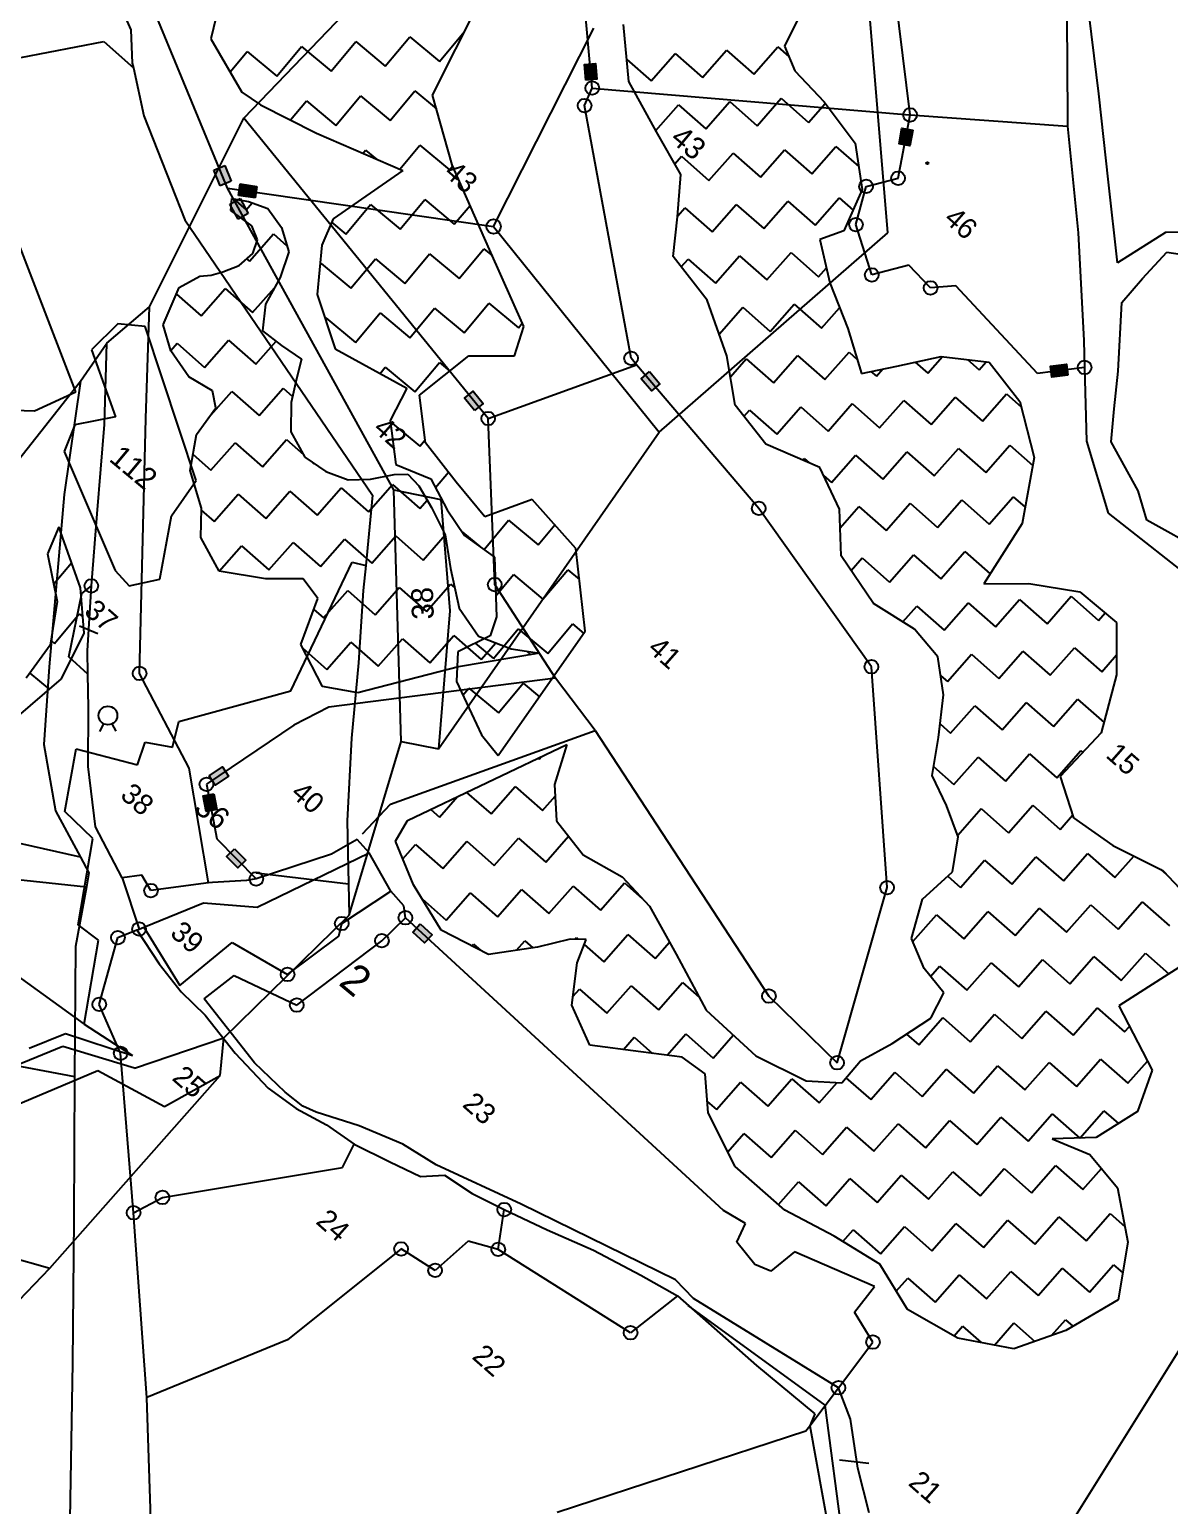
# Model space of a CAD drawing. Header units: metres. Extents: x 316400 to 324250, y 1868140 to 1873603.
# Drawn here: x 319551 to 320084, y 1868737 to 1869426 of the extents above; entities that cross this region are included whole.
import ezdxf

# ---------------------------------------------------------------- set-up
doc = ezdxf.new("R2010")
doc.units = ezdxf.units.M
for name, color, linetype in [('LINE_WATER', 4, 'Continuous'), ('OFF', 1, 'Continuous'), ('POLY_HATCH', 12, 'Continuous'), ('POLY_PARCEL', 6, 'Continuous'), ('POLY_ROAD', 30, 'Continuous'), ('POLY_WATER', 4, 'Continuous'), ('TEXT_MAPOUT', 7, 'Continuous'), ('TEXT_PARCEL', 7, 'Continuous')]:
    doc.layers.add(name, color=color, linetype=linetype)
doc.styles.add('TEXT_MAP', font='')
doc.styles.get('TEXT_MAP').set_extended_font_data('Kruti Dev 050')
doc.dimstyles.get("Standard").update_dxf_attribs({"dimtxt": 0.18, "dimasz": 0.18, "dimexe": 0.18, "dimexo": 0.0625, "dimgap": 0.09, "dimtad": 0, "dimtih": 1, "dimtoh": 1, "dimdec": 4, "dimzin": 0, "dimdsep": 46, "dimtxsty": 'Standard', "dimcen": 0.09, "dimadec": 0, "dimazin": 0, "dimtfac": 1, "dimtdec": 4, "dimtofl": 0, "dimtmove": 0, "dimatfit": 3, "dimfxl": 1, "dimtolj": 1, "dimtzin": 0, "dimarcsym": 0})

msp = doc.modelspace()

# ---------------------------------------------------------------- hatches: boundary and pattern name
for points in [[(319815.5, 1869410.43), (319810.36, 1869409.96), (319811.04, 1869402.53), (319816.18, 1869403)], [(319957.3, 1869372.86), (319962.37, 1869371.89), (319963.77, 1869379.22), (319958.69, 1869380.19)], [(319642.28, 1869362.64), (319637.23, 1869360.56), (319640.25, 1869353.26), (319645.29, 1869355.35)], [(319656.52, 1869347.56), (319657.3, 1869352.97), (319649.49, 1869354.1), (319648.71, 1869348.69)], [(319648.52, 1869337.69), (319653.3, 1869340.32), (319649.49, 1869347.23), (319644.71, 1869344.6)], [(320028.08, 1869268.91), (320028.75, 1869263.79), (320036.15, 1869264.76), (320035.48, 1869269.88)], [(319841.7, 1869257.4), (319845.63, 1869260.74), (319840.79, 1869266.43), (319836.86, 1869263.08)], [(319758.34, 1869257.24), (319754.34, 1869253.98), (319759.04, 1869248.19), (319763.05, 1869251.45)], [(319644.1, 1869077.46), (319641.2, 1869081.74), (319635.02, 1869077.56), (319637.91, 1869073.28)], [(319633.6, 1869060.88), (319638.67, 1869061.86), (319637.26, 1869069.19), (319632.19, 1869068.21)], [(319648.42, 1869034.54), (319652.1, 1869038.16), (319646.86, 1869043.48), (319643.18, 1869039.86)], [(319735.68, 1868999.54), (319739.17, 1869003.34), (319733.68, 1869008.39), (319730.19, 1869004.59)]]:
    msp.add_hatch(color=256).paths.add_polyline_path(points)

# ---------------------------------------------------------------- linework, layer by layer
for p, q in [((319637.23, 1869360.56), (319642.28, 1869362.64)), ((319640.25, 1869353.26), (319637.23, 1869360.56)), ((319642.28, 1869362.64), (319645.29, 1869355.35)), ((319645.29, 1869355.35), (319640.25, 1869353.26)), ((319648.71, 1869348.69), (319649.49, 1869354.1)), ((319649.49, 1869354.1), (319657.3, 1869352.97)), ((319657.3, 1869352.97), (319656.52, 1869347.56)), ((319644.71, 1869344.6), (319649.49, 1869347.23)), ((319656.52, 1869347.56), (319648.71, 1869348.69)), ((319649.49, 1869347.23), (319653.3, 1869340.32)), ((319648.52, 1869337.69), (319644.71, 1869344.6)), ((319653.3, 1869340.32), (319648.52, 1869337.69))]:
    msp.add_line(p, q)
for points in [[(319811.04, 1869402.53), (319810.36, 1869409.96), (319815.5, 1869410.43), (319816.18, 1869403)], [(319963.77, 1869379.22), (319962.37, 1869371.89), (319957.3, 1869372.86), (319958.69, 1869380.19)], [(320036.15, 1869264.76), (320028.75, 1869263.79), (320028.08, 1869268.91), (320035.48, 1869269.88)], [(319840.79, 1869266.43), (319845.63, 1869260.74), (319841.7, 1869257.4), (319836.86, 1869263.08)], [(319759.04, 1869248.19), (319754.34, 1869253.98), (319758.34, 1869257.24), (319763.05, 1869251.45)], [(319635.02, 1869077.56), (319641.2, 1869081.74), (319644.1, 1869077.46), (319637.91, 1869073.28)], [(319637.26, 1869069.19), (319638.67, 1869061.86), (319633.6, 1869060.88), (319632.19, 1869068.21)], [(319646.86, 1869043.48), (319652.1, 1869038.16), (319648.42, 1869034.54), (319643.18, 1869039.86)], [(319733.68, 1869008.39), (319739.17, 1869003.34), (319735.68, 1868999.54), (319730.19, 1869004.59)]]:
    msp.add_lwpolyline(points, close=True)
for points in [[(319583.98, 1869098.32), (319585.78, 1869101.87)], [(319591.65, 1869098.39), (319589.79, 1869101.91)]]:
    msp.add_lwpolyline(points)
for centre, radius in [((319813.96, 1869398.9), 3.19), ((319810.42, 1869390.7), 3.19), ((319962.49, 1869386.32), 3.19), ((319956.86, 1869356.77), 3.19), ((319970.55, 1869363.8), 0.486), ((319941.91, 1869352.97), 3.19), ((319767.94, 1869334.2), 3.38), ((319937.19, 1869335.07), 3.19), ((319944.56, 1869311.62), 3.19), ((319972.03, 1869305.53), 3.19), ((319832.12, 1869272.63), 3.19), ((320043.96, 1869268.39), 3.19), ((319765.37, 1869244.51), 3.19), ((319891.81, 1869202.54), 3.19), ((319579.99, 1869166.32), 3.19), ((319768.43, 1869166.95), 3.19), ((319602.53, 1869125.42), 3.19), ((319944.39, 1869128.53), 3.19), ((319587.75, 1869105.76), 4.35), ((319633.78, 1869073.61), 3.19), ((319657.06, 1869029.45), 3.19), ((319951.74, 1869025.35), 3.19), ((319607.85, 1869023.98), 3.19), ((319602.31, 1869006.01), 3.19), ((319697, 1869008.59), 3.19), ((319726.72, 1869011.29), 3.19), ((319592.4, 1869001.99), 3.19), ((319715.74, 1869000.57), 3.19), ((319671.64, 1868984.8), 3.19), ((319583.7, 1868970.81), 3.19), ((319675.98, 1868970.45), 3.19), ((319896.51, 1868974.67), 3.19), ((319593.69, 1868947.94), 3.19), ((319928.39, 1868943.55), 3.19), ((319613.18, 1868880.61), 3.19), ((319772.87, 1868874.97), 3.19), ((319599.72, 1868873.43), 3.19), ((319724.7, 1868856.55), 3.19), ((319770.1, 1868856.37), 3.19), ((319740.56, 1868846.56), 3.19), ((319831.89, 1868817.39), 3.19), ((319945.14, 1868813.05), 3.19), ((319929, 1868791.7), 3.19)]:
    msp.add_circle(centre, radius)
at = {"layer": 'LINE_WATER'}
for p, q in [((319922.85, 1868783.56), (319858.79, 1868830.18)), ((319933.42, 1868702.47), (319922.85, 1868783.56))]:
    msp.add_line(p, q, dxfattribs=at)
at = {"layer": 'OFF'}
for p, q in [((319651.3, 1869384.76), (319800.96, 1869540.99)), ((319607.09, 1869296.61), (319651.3, 1869384.76)), ((319845.22, 1869238.16), (319952.02, 1869331.23)), ((319587.3, 1869279.67), (319607.09, 1869296.61)), ((319574.92, 1869261.98), (319587.3, 1869279.67)), ((319418.82, 1869064.24), (319574.92, 1869261.98)), ((319742.21, 1869090.13), (319845.22, 1869238.16)), ((319700.42, 1869012.52), (319724.71, 1869093.66)), ((319724.71, 1869093.66), (319742.21, 1869090.13)), ((319641.81, 1868955.16), (319700.42, 1869012.52)), ((319640.21, 1868937.6), (319641.81, 1868955.16)), ((319560.61, 1868847.58), (319640.21, 1868937.6)), ((319490.75, 1868775.08), (319560.61, 1868847.58))]:
    msp.add_line(p, q, dxfattribs=at)
at = {"layer": 'POLY_HATCH'}
for p, q in [((319739.44, 1869395.51), (319761.08, 1869438.55)), ((319912.79, 1869436.62), (319903.78, 1869418.52)), ((319638.38, 1869432.12), (319635.88, 1869421.88)), ((319831.01, 1869402.02), (319828.66, 1869428.5)), ((319635.88, 1869421.88), (319650.24, 1869397.03)), ((319903.78, 1869418.52), (319908.63, 1869406.92)), ((319843.99, 1869378.38), (319831.01, 1869402.02)), ((319908.63, 1869406.92), (319922.33, 1869392.41)), ((319650.24, 1869397.03), (319659, 1869391.09)), ((319748.52, 1869363), (319739.44, 1869395.51)), ((319659, 1869391.09), (319685.16, 1869377.76)), ((319922.33, 1869392.41), (319936.77, 1869373.19)), ((319685.16, 1869377.76), (319725.45, 1869360.33)), ((319855.44, 1869358.54), (319843.99, 1869378.38)), ((319936.77, 1869373.19), (319940.1, 1869351.54)), ((319725.45, 1869360.33), (319692.98, 1869337.83)), ((319766, 1869323.49), (319748.52, 1869363)), ((319853.89, 1869338.74), (319855.44, 1869358.54)), ((319645.12, 1869341.68), (319645.64, 1869347.35)), ((319645.64, 1869347.35), (319653.41, 1869345.87)), ((319653.41, 1869345.87), (319662.37, 1869342.57)), ((319940.1, 1869351.54), (319931.6, 1869332.17)), ((319655.01, 1869334.5), (319645.12, 1869341.68)), ((319662.37, 1869342.57), (319668.84, 1869333.81)), ((319851.83, 1869320.21), (319853.89, 1869338.74)), ((319657.54, 1869327.94), (319655.01, 1869334.5)), ((319668.84, 1869333.81), (319672.21, 1869322.42)), ((319692.98, 1869337.83), (319687.67, 1869325.55)), ((319931.6, 1869332.17), (319920.38, 1869328.21)), ((319655.43, 1869321.63), (319657.54, 1869327.94)), ((319687.67, 1869325.55), (319685.43, 1869302.48)), ((319920.38, 1869328.21), (319924.92, 1869307.93)), ((319649.07, 1869316.01), (319655.43, 1869321.63)), ((319672.21, 1869322.42), (319668.16, 1869310.43)), ((319781.98, 1869287.43), (319766, 1869323.49)), ((319867.64, 1869299.77), (319851.83, 1869320.21)), ((319621.09, 1869305.69), (319630.66, 1869311.05)), ((319630.66, 1869311.05), (319635.92, 1869311.51)), ((319635.92, 1869311.51), (319641.46, 1869313.02)), ((319641.46, 1869313.02), (319649.07, 1869316.01)), ((319613.56, 1869288.29), (319621.09, 1869305.69)), ((319668.16, 1869310.43), (319661.42, 1869297.99)), ((319924.92, 1869307.93), (319933.43, 1869286.6)), ((319661.42, 1869297.99), (319659.98, 1869285.48)), ((319685.43, 1869302.48), (319693.86, 1869277.1)), ((319876.89, 1869273.73), (319867.64, 1869299.77)), ((319617.15, 1869276.18), (319613.56, 1869288.29)), ((319659.98, 1869285.48), (319668.9, 1869278.64)), ((319777.7, 1869273.74), (319781.98, 1869287.43)), ((319933.43, 1869286.6), (319939.76, 1869265.57)), ((319668.9, 1869278.64), (319678.2, 1869272.24)), ((319693.86, 1869277.1), (319727.36, 1869258.75)), ((319625.51, 1869263.93), (319617.15, 1869276.18)), ((319678.2, 1869272.24), (319675.87, 1869263.07)), ((319733.34, 1869255.4), (319756.33, 1869273.76)), ((319756.33, 1869273.76), (319777.7, 1869273.74)), ((319880.73, 1869250.81), (319876.89, 1869273.73)), ((319956.21, 1869268.99), (319976.92, 1869273.54)), ((319976.92, 1869273.54), (319999.39, 1869270.85)), ((319999.39, 1869270.85), (320013.77, 1869252.49)), ((319636.53, 1869257.48), (319625.51, 1869263.93)), ((319675.87, 1869263.07), (319673.39, 1869251.99)), ((319939.76, 1869265.57), (319956.21, 1869268.99)), ((319638.12, 1869249.57), (319636.53, 1869257.48)), ((319727.36, 1869258.75), (319719.63, 1869243.56)), ((319629.18, 1869237.1), (319638.12, 1869249.57)), ((319673.39, 1869251.99), (319673.25, 1869238.34)), ((319736.12, 1869233.09), (319733.34, 1869255.4)), ((319895.11, 1869232.45), (319880.73, 1869250.81)), ((320013.77, 1869252.49), (320020.43, 1869226.28)), ((319719.63, 1869243.56), (319722.24, 1869223.02)), ((319626.14, 1869220.24), (319629.18, 1869237.1)), ((319673.25, 1869238.34), (319679.78, 1869226.47)), ((319750.48, 1869214.81), (319736.12, 1869233.09)), ((319920.27, 1869221.69), (319895.11, 1869232.45)), ((319679.78, 1869226.47), (319689.51, 1869219.68)), ((319722.24, 1869223.02), (319738.54, 1869216.28)), ((319929.53, 1869202.15), (319920.27, 1869221.69)), ((320020.43, 1869226.28), (320014.82, 1869195.4)), ((319631.38, 1869202.61), (319626.14, 1869220.24)), ((319689.51, 1869219.68), (319700, 1869215.8)), ((319700, 1869215.8), (319710.37, 1869216.11)), ((319710.37, 1869216.11), (319721.42, 1869218.37)), ((319721.42, 1869218.37), (319727.85, 1869218.57)), ((319727.85, 1869218.57), (319733.03, 1869212.99)), ((319738.54, 1869216.28), (319746.27, 1869201.88)), ((319763.76, 1869198.53), (319750.48, 1869214.81)), ((319733.03, 1869212.99), (319738.9, 1869202.98)), ((319631.18, 1869188.95), (319631.38, 1869202.61)), ((319738.9, 1869202.98), (319745.35, 1869190.16)), ((319746.27, 1869201.88), (319754.39, 1869189.91)), ((319785.89, 1869206.65), (319763.76, 1869198.53)), ((319806.34, 1869183.84), (319785.89, 1869206.65)), ((319930.27, 1869180.33), (319929.53, 1869202.15)), ((319564.8, 1869193.93), (319559.45, 1869181.25)), ((319574.96, 1869165.38), (319564.8, 1869193.93)), ((320014.82, 1869195.4), (319996.93, 1869167.21)), ((319639.76, 1869173.26), (319631.18, 1869188.95)), ((319745.35, 1869190.16), (319747.78, 1869174.5)), ((319754.39, 1869189.91), (319768.32, 1869179.66)), ((319559.45, 1869181.25), (319564.06, 1869158.97)), ((319810.76, 1869145.09), (319806.34, 1869183.84)), ((319945.33, 1869158.12), (319930.27, 1869180.33)), ((319661.42, 1869169.65), (319639.76, 1869173.26)), ((319747.78, 1869174.5), (319751.75, 1869155.95)), ((319768.32, 1869179.66), (319769.21, 1869151.8)), ((319678.96, 1869169.67), (319661.42, 1869169.65)), ((319685.83, 1869160.36), (319678.96, 1869169.67)), ((319996.93, 1869167.21), (320017.91, 1869167.46)), ((320017.91, 1869167.46), (320041.76, 1869163.55)), ((319576.61, 1869144.26), (319574.96, 1869165.38)), ((319677.9, 1869138.86), (319685.83, 1869160.36)), ((320041.76, 1869163.55), (320058.91, 1869149.26)), ((319564.06, 1869158.97), (319560.83, 1869138.66)), ((319751.75, 1869155.95), (319760.79, 1869142.88)), ((319964.5, 1869146.12), (319945.33, 1869158.12)), ((319769.21, 1869151.8), (319766.27, 1869143.02)), ((319975.51, 1869133.17), (319964.5, 1869146.12)), ((320058.91, 1869149.26), (320058.96, 1869124.8)), ((319560.83, 1869138.66), (319549.51, 1869123.13)), ((319566, 1869122.92), (319576.61, 1869144.26)), ((319688.02, 1869119.37), (319677.9, 1869138.86)), ((319766.27, 1869143.02), (319751.26, 1869135.54)), ((319760.79, 1869142.88), (319776.04, 1869136.85)), ((319770.01, 1869087.03), (319810.76, 1869145.09)), ((319751.26, 1869135.54), (319750.58, 1869121.59)), ((319789.33, 1869134.82), (319751.51, 1869128.57)), ((319776.04, 1869136.85), (319789.33, 1869134.82)), ((319978.16, 1869115.37), (319975.51, 1869133.17)), ((319751.51, 1869128.57), (319704.45, 1869116.29)), ((319543.8, 1869103.75), (319566, 1869122.92)), ((319704.45, 1869116.29), (319688.02, 1869119.37)), ((319750.58, 1869121.59), (319762.25, 1869096.79)), ((320058.96, 1869124.8), (320051.81, 1869097.72)), ((319975.75, 1869095.52), (319978.16, 1869115.37)), ((320051.81, 1869097.72), (320032.56, 1869077.24)), ((319727.75, 1869056.71), (319802.12, 1869092.15)), ((319762.25, 1869096.79), (319770.01, 1869087.03)), ((319802.12, 1869092.15), (319796.38, 1869073.6)), ((319972.77, 1869077.8), (319975.75, 1869095.52)), ((319979.52, 1869063.72), (319972.77, 1869077.8)), ((320032.56, 1869077.24), (320038.77, 1869057.93)), ((319796.38, 1869073.6), (319797.25, 1869056.55)), ((319985, 1869049.13), (319979.52, 1869063.72)), ((319722.09, 1869047.05), (319727.75, 1869056.71)), ((319797.25, 1869056.55), (319809.74, 1869040.67)), ((320038.77, 1869057.93), (320057.13, 1869045.02)), ((319982.36, 1869032.73), (319985, 1869049.13)), ((319730.54, 1869026.58), (319722.09, 1869047.05)), ((320057.13, 1869045.02), (320080.62, 1869033.3)), ((319809.74, 1869040.67), (319827.94, 1869030.35)), ((319827.94, 1869030.35), (319840.72, 1869016.65)), ((319968.24, 1869019.93), (319982.36, 1869032.73)), ((320080.62, 1869033.3), (320098.96, 1869013.89)), ((319743.36, 1869005.53), (319730.54, 1869026.58)), ((319840.72, 1869016.65), (319853.2, 1868994.27)), ((319963.14, 1869001.64), (319968.24, 1869019.93)), ((319765.52, 1868994.15), (319743.36, 1869005.53)), ((319803.6, 1869001.32), (319788.47, 1868997.55)), ((319811.19, 1869001.15), (319803.6, 1869001.32)), ((319806.91, 1868990.27), (319811.19, 1869001.15)), ((319969.02, 1868987.51), (319963.14, 1869001.64)), ((319788.47, 1868997.55), (319765.52, 1868994.15)), ((319853.2, 1868994.27), (319867.21, 1868968.1)), ((319804.5, 1868970.42), (319806.91, 1868990.27)), ((319978.19, 1868976.18), (319969.02, 1868987.51)), ((320093.67, 1868991.69), (320073.92, 1868978.97)), ((319972.23, 1868964.33), (319978.19, 1868976.18)), ((320073.92, 1868978.97), (320059.98, 1868970.08)), ((319812.84, 1868951.68), (319804.5, 1868970.42)), ((319867.21, 1868968.1), (319890.44, 1868946.83)), ((320059.98, 1868970.08), (320075.54, 1868940.1)), ((319954.15, 1868952.58), (319972.23, 1868964.33)), ((319939.3, 1868944.5), (319954.15, 1868952.58)), ((319836.63, 1868948.63), (319812.84, 1868951.68)), ((319856.06, 1868946.18), (319836.63, 1868948.63)), ((319866.73, 1868938.41), (319856.06, 1868946.18)), ((319890.44, 1868946.83), (319913.92, 1868935.11)), ((319930.65, 1868934.21), (319939.3, 1868944.5)), ((320075.54, 1868940.1), (320068.76, 1868920.84)), ((319868.12, 1868920.09), (319866.73, 1868938.41)), ((319913.92, 1868935.11), (319930.65, 1868934.21)), ((319880.76, 1868895.13), (319868.12, 1868920.09)), ((320068.76, 1868920.84), (320049.41, 1868908.58)), ((320049.41, 1868908.58), (320028.88, 1868907.94)), ((320028.88, 1868907.94), (320046.46, 1868900.6)), ((320046.46, 1868900.6), (320059.35, 1868885.18)), ((319903.93, 1868874.73), (319880.76, 1868895.13)), ((320059.35, 1868885.18), (320064.23, 1868859.73)), ((319927, 1868862.54), (319903.93, 1868874.73)), ((319948.41, 1868849.39), (319927, 1868862.54)), ((320064.23, 1868859.73), (320059.67, 1868832.81)), ((319961.23, 1868828.33), (319948.41, 1868849.39)), ((320059.67, 1868832.81), (320035.26, 1868818.5)), ((319984.83, 1868814.88), (319961.23, 1868828.33)), ((320010.91, 1868809.82), (319984.83, 1868814.88)), ((320035.26, 1868818.5), (320010.91, 1868809.82))]:
    msp.add_line(p, q, dxfattribs=at)
at = {"layer": 'POLY_HATCH', "linetype": 'Continuous'}
for p, q in [((319717.32, 1869409.06), (319728.85, 1869422.89)), ((319728.85, 1869422.89), (319742.68, 1869411.35)), ((319742.68, 1869411.35), (319754.21, 1869425.18)), ((319754.21, 1869425.18), (319754.31, 1869425.09)), ((319644.8, 1869406.44), (319652.77, 1869416)), ((319652.77, 1869416), (319666.6, 1869404.47)), ((319666.6, 1869404.47), (319678.13, 1869418.3)), ((319678.13, 1869418.3), (319691.96, 1869406.76)), ((319691.96, 1869406.76), (319703.49, 1869420.59)), ((319703.49, 1869420.59), (319717.32, 1869409.06)), ((319841.45, 1869402.29), (319852.7, 1869415.07)), ((319852.7, 1869415.07), (319865.47, 1869403.81)), ((319865.47, 1869403.81), (319876.72, 1869416.59)), ((319876.72, 1869416.59), (319889.5, 1869405.34)), ((319889.5, 1869405.34), (319900.75, 1869418.12)), ((319900.75, 1869418.12), (319905.81, 1869413.67)), ((319830.1, 1869412.28), (319841.45, 1869402.29)), ((319694.25, 1869381.41), (319705.79, 1869395.23)), ((319705.79, 1869395.23), (319719.61, 1869383.7)), ((319719.61, 1869383.7), (319731.14, 1869397.53)), ((319731.14, 1869397.53), (319741.22, 1869389.12)), ((319891.03, 1869381.31), (319902.28, 1869394.09)), ((319902.28, 1869394.09), (319915.06, 1869382.84)), ((319672.96, 1869383.98), (319680.43, 1869392.94)), ((319680.43, 1869392.94), (319694.25, 1869381.41)), ((319843.64, 1869379.02), (319854.22, 1869391.04)), ((319854.22, 1869391.04), (319867, 1869379.79)), ((319867, 1869379.79), (319878.25, 1869392.56)), ((319878.25, 1869392.56), (319891.03, 1869381.31)), ((319915.06, 1869382.84), (319922.86, 1869391.71)), ((319706.84, 1869368.38), (319708.08, 1869369.87)), ((319708.08, 1869369.87), (319713.14, 1869365.66)), ((319724.06, 1869360.93), (319733.44, 1869372.17)), ((319733.44, 1869372.17), (319747.27, 1869360.64)), ((319852.61, 1869363.44), (319855.75, 1869367.01)), ((319855.75, 1869367.01), (319868.53, 1869355.76)), ((319868.53, 1869355.76), (319879.78, 1869368.53)), ((319879.78, 1869368.53), (319892.56, 1869357.28)), ((319892.56, 1869357.28), (319903.81, 1869370.06)), ((319903.81, 1869370.06), (319916.58, 1869358.81)), ((319916.58, 1869358.81), (319927.83, 1869371.59)), ((319927.83, 1869371.59), (319938.46, 1869362.24)), ((319747.27, 1869360.64), (319748.77, 1869362.44)), ((319646.38, 1869347.21), (319652.27, 1869342.02)), ((319724.2, 1869332.98), (319735.73, 1869346.81)), ((319735.73, 1869346.81), (319749.56, 1869335.28)), ((319894.08, 1869333.26), (319905.33, 1869346.03)), ((319905.33, 1869346.03), (319918.11, 1869334.78)), ((319918.11, 1869334.78), (319929.36, 1869347.56)), ((319929.36, 1869347.56), (319935.85, 1869341.85)), ((319652.27, 1869342.02), (319655.11, 1869345.24)), ((319698.84, 1869330.69), (319710.38, 1869344.52)), ((319710.38, 1869344.52), (319724.2, 1869332.98)), ((319749.56, 1869335.28), (319756.89, 1869344.07)), ((319853.93, 1869339.18), (319857.28, 1869342.98)), ((319857.28, 1869342.98), (319870.05, 1869331.73)), ((319870.05, 1869331.73), (319881.3, 1869344.51)), ((319881.3, 1869344.51), (319894.08, 1869333.26)), ((319692.26, 1869336.18), (319698.84, 1869330.69)), ((319653.8, 1869317.99), (319665.05, 1869330.77)), ((319665.05, 1869330.77), (319671.39, 1869325.18)), ((319652.55, 1869319.09), (319653.8, 1869317.99)), ((319701.14, 1869305.33), (319712.67, 1869319.16)), ((319712.67, 1869319.16), (319726.5, 1869307.63)), ((319726.5, 1869307.63), (319738.03, 1869321.45)), ((319738.03, 1869321.45), (319751.86, 1869309.92)), ((319751.86, 1869309.92), (319763.39, 1869323.75)), ((319763.39, 1869323.75), (319767.36, 1869320.44)), ((319855.61, 1869315.32), (319858.8, 1869318.95)), ((319858.8, 1869318.95), (319871.58, 1869307.7)), ((319871.58, 1869307.7), (319882.83, 1869320.48)), ((319882.83, 1869320.48), (319895.61, 1869309.23)), ((319895.61, 1869309.23), (319906.86, 1869322)), ((319906.86, 1869322), (319919.64, 1869310.75)), ((319686.76, 1869316.2), (319687.31, 1869316.86)), ((319687.31, 1869316.86), (319701.14, 1869305.33)), ((319919.64, 1869310.75), (319923.35, 1869314.97)), ((319631.29, 1869292.44), (319642.55, 1869305.21)), ((319642.55, 1869305.21), (319655.32, 1869293.96)), ((319655.32, 1869293.96), (319665.51, 1869305.53)), ((319619.75, 1869302.6), (319631.29, 1869292.44)), ((319754.15, 1869284.56), (319765.68, 1869298.39)), ((319765.68, 1869298.39), (319779.51, 1869286.86)), ((319897.13, 1869285.2), (319908.39, 1869297.98)), ((319908.39, 1869297.98), (319921.16, 1869286.72)), ((319689.23, 1869291.05), (319689.61, 1869291.5)), ((319689.61, 1869291.5), (319703.43, 1869279.97)), ((319703.43, 1869279.97), (319714.97, 1869293.8)), ((319714.97, 1869293.8), (319728.79, 1869282.27)), ((319728.79, 1869282.27), (319740.32, 1869296.1)), ((319740.32, 1869296.1), (319754.15, 1869284.56)), ((319873.28, 1869283.87), (319884.36, 1869296.45)), ((319884.36, 1869296.45), (319897.13, 1869285.2)), ((319921.16, 1869286.72), (319929.57, 1869296.28)), ((319779.51, 1869286.86), (319781.29, 1869288.99)), ((319617.11, 1869276.33), (319620.04, 1869279.66)), ((319620.04, 1869279.66), (319632.82, 1869268.41)), ((319632.82, 1869268.41), (319644.07, 1869281.18)), ((319644.07, 1869281.18), (319656.85, 1869269.93)), ((319656.85, 1869269.93), (319666.29, 1869280.65)), ((319731.09, 1869256.91), (319742.62, 1869270.74)), ((319742.62, 1869270.74), (319747.47, 1869266.69)), ((319878.51, 1869264.05), (319885.88, 1869272.42)), ((319885.88, 1869272.42), (319898.66, 1869261.17)), ((319898.66, 1869261.17), (319909.91, 1869273.95)), ((319909.91, 1869273.95), (319922.69, 1869262.7)), ((319922.69, 1869262.7), (319933.94, 1869275.47)), ((319933.94, 1869275.47), (319937.8, 1869272.07)), ((319964.9, 1869270.9), (319970.75, 1869265.75)), ((319970.75, 1869265.75), (319977.54, 1869273.47)), ((319989.35, 1869272.05), (319994.78, 1869267.28)), ((319994.78, 1869267.28), (319998.06, 1869271.01)), ((319714.88, 1869265.58), (319717.26, 1869268.44)), ((319717.26, 1869268.44), (319731.09, 1869256.91)), ((319944.15, 1869266.48), (319946.72, 1869264.22)), ((319946.72, 1869264.22), (319949.73, 1869267.64)), ((319634.61, 1869244.67), (319645.6, 1869257.16)), ((319645.6, 1869257.16), (319658.38, 1869245.91)), ((319658.38, 1869245.91), (319669.63, 1869258.68)), ((319669.63, 1869258.68), (319674.02, 1869254.81)), ((319996.3, 1869243.25), (320007.55, 1869256.02)), ((320007.55, 1869256.02), (320014.4, 1869249.99)), ((319900.19, 1869237.14), (319911.44, 1869249.92)), ((319911.44, 1869249.92), (319924.22, 1869238.67)), ((319924.22, 1869238.67), (319935.47, 1869251.45)), ((319935.47, 1869251.45), (319948.24, 1869240.19)), ((319948.24, 1869240.19), (319959.5, 1869252.97)), ((319959.5, 1869252.97), (319972.27, 1869241.72)), ((319972.27, 1869241.72), (319983.52, 1869254.5)), ((319983.52, 1869254.5), (319996.3, 1869243.25)), ((319719.7, 1869242.96), (319733.38, 1869231.55)), ((319884.88, 1869245.52), (319887.41, 1869248.39)), ((319887.41, 1869248.39), (319900.19, 1869237.14)), ((319635.87, 1869220.35), (319647.12, 1869233.13)), ((319647.12, 1869233.13), (319659.9, 1869221.88)), ((319659.9, 1869221.88), (319671.15, 1869234.65)), ((319671.15, 1869234.65), (319679.14, 1869227.62)), ((319733.38, 1869231.55), (319735.93, 1869234.6)), ((319949.77, 1869216.17), (319961.02, 1869228.94)), ((319961.02, 1869228.94), (319973.8, 1869217.69)), ((319973.8, 1869217.69), (319985.05, 1869230.47)), ((319985.05, 1869230.47), (319997.83, 1869219.22)), ((319997.83, 1869219.22), (320009.08, 1869232)), ((320009.08, 1869232), (320019.76, 1869222.59)), ((319627.49, 1869227.73), (319635.87, 1869220.35)), ((319683.02, 1869224.2), (319683.93, 1869223.4)), ((319683.93, 1869223.4), (319684.02, 1869223.51)), ((319912.28, 1869225.11), (319912.97, 1869225.89)), ((319912.97, 1869225.89), (319915.34, 1869223.8)), ((319925.74, 1869214.64), (319936.99, 1869227.42)), ((319936.99, 1869227.42), (319949.77, 1869216.17)), ((319740.71, 1869212.23), (319746.79, 1869219.51)), ((319922.08, 1869217.86), (319925.74, 1869214.64)), ((319637.4, 1869196.32), (319648.65, 1869209.1)), ((319648.65, 1869209.1), (319661.43, 1869197.85)), ((319661.43, 1869197.85), (319672.68, 1869210.63)), ((319672.68, 1869210.63), (319685.46, 1869199.37)), ((319685.46, 1869199.37), (319696.71, 1869212.15)), ((319696.71, 1869212.15), (319709.49, 1869200.9)), ((319709.49, 1869200.9), (319720.74, 1869213.68)), ((319720.74, 1869213.68), (319733.51, 1869202.43)), ((319999.35, 1869195.19), (320010.61, 1869207.97)), ((320010.61, 1869207.97), (320016.21, 1869203.03)), ((319631.37, 1869201.63), (319637.4, 1869196.32)), ((319733.51, 1869202.43), (319736.94, 1869206.32)), ((319929.82, 1869193.51), (319938.52, 1869203.39)), ((319938.52, 1869203.39), (319951.3, 1869192.14)), ((319951.3, 1869192.14), (319962.55, 1869204.91)), ((319962.55, 1869204.91), (319975.33, 1869193.66)), ((319975.33, 1869193.66), (319986.58, 1869206.44)), ((319986.58, 1869206.44), (319999.35, 1869195.19)), ((319763.43, 1869183.26), (319774.86, 1869196.96)), ((319774.86, 1869196.96), (319788.69, 1869185.43)), ((319788.69, 1869185.43), (319796.51, 1869194.8)), ((319686.98, 1869175.35), (319698.23, 1869188.12)), ((319698.23, 1869188.12), (319711.01, 1869176.87)), ((319711.01, 1869176.87), (319722.26, 1869189.65)), ((319722.26, 1869189.65), (319735.04, 1869178.4)), ((319735.04, 1869178.4), (319745.36, 1869190.11)), ((319753.33, 1869191.47), (319761.29, 1869184.84)), ((319639.78, 1869173.26), (319650.18, 1869185.07)), ((319650.18, 1869185.07), (319662.95, 1869173.82)), ((319662.95, 1869173.82), (319674.21, 1869186.6)), ((319674.21, 1869186.6), (319686.98, 1869175.35)), ((319952.82, 1869168.11), (319964.08, 1869180.89)), ((319964.08, 1869180.89), (319976.85, 1869169.63)), ((319976.85, 1869169.63), (319988.1, 1869182.41)), ((319988.1, 1869182.41), (319999.95, 1869171.98)), ((319562.38, 1869167.07), (319570.77, 1869177.13)), ((319790.98, 1869160.07), (319802.52, 1869173.89)), ((319802.52, 1869173.89), (319808, 1869169.32)), ((319934.9, 1869173.51), (319940.05, 1869179.36)), ((319940.05, 1869179.36), (319952.82, 1869168.11)), ((319736.57, 1869154.37), (319747.82, 1869167.15)), ((319747.82, 1869167.15), (319749.7, 1869165.49)), ((319768.89, 1869161.69), (319777.16, 1869171.6)), ((319777.16, 1869171.6), (319790.98, 1869160.07)), ((319688.51, 1869151.32), (319699.76, 1869164.09)), ((319699.76, 1869164.09), (319712.54, 1869152.84)), ((319712.54, 1869152.84), (319723.79, 1869165.62)), ((319723.79, 1869165.62), (319736.57, 1869154.37)), ((320002.41, 1869147.13), (320013.66, 1869159.91)), ((320013.66, 1869159.91), (320026.44, 1869148.66)), ((320026.44, 1869148.66), (320037.69, 1869161.44)), ((320037.69, 1869161.44), (320050.46, 1869150.19)), ((319562.76, 1869139.41), (319574.29, 1869153.24)), ((319574.29, 1869153.24), (319576.02, 1869151.8)), ((319683.97, 1869155.32), (319688.51, 1869151.32)), ((319959.11, 1869149.49), (319965.6, 1869156.86)), ((319965.6, 1869156.86), (319978.38, 1869145.61)), ((319978.38, 1869145.61), (319989.63, 1869158.38)), ((319989.63, 1869158.38), (320002.41, 1869147.13)), ((320050.46, 1869150.19), (320053.57, 1869153.71)), ((319767.92, 1869132.41), (319779.45, 1869146.24)), ((319779.45, 1869146.24), (319793.28, 1869134.71)), ((319793.28, 1869134.71), (319804.81, 1869148.54)), ((319804.81, 1869148.54), (319810.09, 1869144.13)), ((319561.16, 1869140.75), (319562.76, 1869139.41)), ((319690.04, 1869127.29), (319701.29, 1869140.07)), ((319701.29, 1869140.07), (319714.06, 1869128.82)), ((319714.06, 1869128.82), (319725.32, 1869141.59)), ((319725.32, 1869141.59), (319738.09, 1869130.34)), ((319738.09, 1869130.34), (319749.34, 1869143.12)), ((319749.34, 1869143.12), (319762.12, 1869131.87)), ((319759.34, 1869139.57), (319767.92, 1869132.41)), ((319762.12, 1869131.87), (319768.97, 1869139.65)), ((319678.74, 1869137.23), (319690.04, 1869127.29)), ((319783.52, 1869135.71), (319785.29, 1869134.16)), ((319787.08, 1869134.45), (319787.64, 1869135.08)), ((319979.91, 1869121.58), (319991.16, 1869134.36)), ((319991.16, 1869134.36), (320003.93, 1869123.1)), ((320003.93, 1869123.1), (320015.19, 1869135.88)), ((320015.19, 1869135.88), (320027.96, 1869124.63)), ((320027.96, 1869124.63), (320039.21, 1869137.41)), ((320039.21, 1869137.41), (320051.99, 1869126.16)), ((320051.99, 1869126.16), (320058.94, 1869134.05)), ((319551.27, 1869125.55), (319560.31, 1869118.01)), ((319753.58, 1869115.22), (319756.39, 1869118.59)), ((319756.39, 1869118.59), (319770.22, 1869107.06)), ((319770.22, 1869107.06), (319781.75, 1869120.88)), ((319781.75, 1869120.88), (319789.33, 1869114.56)), ((319976.83, 1869124.28), (319979.91, 1869121.58)), ((320005.46, 1869099.08), (320016.71, 1869111.85)), ((320016.71, 1869111.85), (320029.49, 1869100.6)), ((320029.49, 1869100.6), (320040.74, 1869113.38)), ((320040.74, 1869113.38), (320053.08, 1869102.51)), ((319981.43, 1869097.55), (319992.68, 1869110.33)), ((319992.68, 1869110.33), (320005.46, 1869099.08)), ((319976.52, 1869101.87), (319981.43, 1869097.55)), ((319788.72, 1869085.76), (319789.2, 1869085.34)), ((319789.2, 1869085.34), (319790.2, 1869086.47)), ((319982.96, 1869073.52), (319994.21, 1869086.3)), ((319994.21, 1869086.3), (320006.99, 1869075.05)), ((320006.99, 1869075.05), (320018.24, 1869087.82)), ((320018.24, 1869087.82), (320031.02, 1869076.57)), ((320031.02, 1869076.57), (320042.27, 1869089.35)), ((320042.27, 1869089.35), (320043.18, 1869088.54)), ((319973.46, 1869081.89), (319982.96, 1869073.52)), ((319755.29, 1869069.83), (319766.7, 1869059.78)), ((319766.7, 1869059.78), (319777.95, 1869072.56)), ((319777.95, 1869072.56), (319790.73, 1869061.31)), ((319742.67, 1869058.26), (319751.12, 1869067.85)), ((319790.73, 1869061.31), (319796.66, 1869068.05)), ((320008.51, 1869051.02), (320019.76, 1869063.8)), ((320019.76, 1869063.8), (320032.54, 1869052.54)), ((319738.57, 1869061.87), (319742.67, 1869058.26)), ((319984.75, 1869049.79), (319995.74, 1869062.27)), ((319995.74, 1869062.27), (320008.51, 1869051.02)), ((320032.54, 1869052.54), (320038.37, 1869059.17)), ((319792.26, 1869037.28), (319802.9, 1869049.37)), ((319725.51, 1869038.77), (319731.42, 1869045.48)), ((319731.42, 1869045.48), (319744.2, 1869034.23)), ((319744.2, 1869034.23), (319755.45, 1869047)), ((319755.45, 1869047), (319768.23, 1869035.75)), ((319768.23, 1869035.75), (319779.48, 1869048.53)), ((319779.48, 1869048.53), (319792.26, 1869037.28)), ((319986.01, 1869025.46), (319997.26, 1869038.24)), ((319997.26, 1869038.24), (320010.04, 1869026.99)), ((320010.04, 1869026.99), (320021.29, 1869039.77)), ((320021.29, 1869039.77), (320034.07, 1869028.52)), ((320034.07, 1869028.52), (320045.32, 1869041.29)), ((320045.32, 1869041.29), (320058.1, 1869030.04)), ((320058.1, 1869030.04), (320066.96, 1869040.11)), ((319980.1, 1869030.67), (319986.01, 1869025.46)), ((320079.57, 1869033.82), (320082.13, 1869031.57)), ((320082.13, 1869031.57), (320082.19, 1869031.64)), ((319745.73, 1869010.2), (319756.98, 1869022.98)), ((319756.98, 1869022.98), (319769.75, 1869011.73)), ((319769.75, 1869011.73), (319781.01, 1869024.5)), ((319781.01, 1869024.5), (319793.78, 1869013.25)), ((319793.78, 1869013.25), (319805.03, 1869026.03)), ((319805.03, 1869026.03), (319817.81, 1869014.78)), ((319817.81, 1869014.78), (319829.06, 1869027.56)), ((319829.06, 1869027.56), (319837.38, 1869020.24)), ((319734.5, 1869020.08), (319745.73, 1869010.2)), ((320011.57, 1869002.96), (320022.82, 1869015.74)), ((320022.82, 1869015.74), (320035.59, 1869004.49)), ((320035.59, 1869004.49), (320046.85, 1869017.27)), ((320046.85, 1869017.27), (320059.62, 1869006.01)), ((320059.62, 1869006.01), (320070.87, 1869018.79)), ((320070.87, 1869018.79), (320083.65, 1869007.54)), ((319963.75, 1869000.18), (319974.76, 1869012.69)), ((319974.76, 1869012.69), (319987.54, 1869001.43)), ((319987.54, 1869001.43), (319998.79, 1869014.21)), ((319998.79, 1869014.21), (320011.57, 1869002.96)), ((319805.91, 1869001.27), (319806.56, 1869002)), ((319806.56, 1869002), (319807.43, 1869001.23)), ((319819.34, 1868990.75), (319830.59, 1869003.53)), ((319830.59, 1869003.53), (319843.37, 1868992.28)), ((319757.78, 1868998.13), (319758.5, 1868998.95)), ((319758.5, 1868998.95), (319761.75, 1868996.09)), ((319778.68, 1868996.1), (319782.53, 1869000.47)), ((319782.53, 1869000.47), (319786.23, 1868997.22)), ((319810.25, 1868998.75), (319819.34, 1868990.75)), ((319843.37, 1868992.28), (319850.07, 1868999.89)), ((320061.15, 1868981.99), (320072.4, 1868994.76)), ((320072.4, 1868994.76), (320083.4, 1868985.08)), ((319972.02, 1868983.81), (319976.29, 1868988.66)), ((319976.29, 1868988.66), (319989.06, 1868977.41)), ((319989.06, 1868977.41), (320000.32, 1868990.18)), ((320000.32, 1868990.18), (320013.09, 1868978.93)), ((320013.09, 1868978.93), (320024.34, 1868991.71)), ((320024.34, 1868991.71), (320037.12, 1868980.46)), ((320037.12, 1868980.46), (320048.37, 1868993.24)), ((320048.37, 1868993.24), (320061.15, 1868981.99)), ((319844.89, 1868968.25), (319856.14, 1868981.02)), ((319856.14, 1868981.02), (319863.98, 1868974.12)), ((319804.99, 1868974.45), (319808.09, 1868977.97)), ((319808.09, 1868977.97), (319820.86, 1868966.72)), ((319820.86, 1868966.72), (319832.12, 1868979.5)), ((319832.12, 1868979.5), (319844.89, 1868968.25)), ((320014.62, 1868954.9), (320025.87, 1868967.68)), ((320025.87, 1868967.68), (320038.65, 1868956.43)), ((320038.65, 1868956.43), (320049.9, 1868969.21)), ((320049.9, 1868969.21), (320062.68, 1868957.96)), ((319966.56, 1868951.85), (319977.81, 1868964.63)), ((319977.81, 1868964.63), (319990.59, 1868953.38)), ((319990.59, 1868953.38), (320001.84, 1868966.16)), ((320001.84, 1868966.16), (320014.62, 1868954.9)), ((320062.68, 1868957.96), (320064.94, 1868960.53)), ((319828.53, 1868949.67), (319833.64, 1868955.47)), ((319833.64, 1868955.47), (319842.21, 1868947.93)), ((319848.94, 1868947.08), (319857.67, 1868957)), ((319857.67, 1868957), (319870.45, 1868945.75)), ((319870.45, 1868945.75), (319879.9, 1868956.48)), ((319960.82, 1868956.91), (319966.56, 1868951.85)), ((319944.06, 1868926.3), (319955.31, 1868939.07)), ((319955.31, 1868939.07), (319968.09, 1868927.82)), ((319968.09, 1868927.82), (319979.34, 1868940.6)), ((319979.34, 1868940.6), (319992.12, 1868929.35)), ((319992.12, 1868929.35), (320003.37, 1868942.13)), ((320003.37, 1868942.13), (320016.15, 1868930.88)), ((320016.15, 1868930.88), (320027.4, 1868943.65)), ((320027.4, 1868943.65), (320040.17, 1868932.4)), ((320040.17, 1868932.4), (320051.43, 1868945.18)), ((320051.43, 1868945.18), (320064.2, 1868933.93)), ((320064.2, 1868933.93), (320073.35, 1868944.32)), ((319871.97, 1868921.72), (319883.23, 1868934.49)), ((319883.23, 1868934.49), (319896, 1868923.24)), ((319896, 1868923.24), (319907.25, 1868936.02)), ((319907.25, 1868936.02), (319920.03, 1868924.77)), ((319920.03, 1868924.77), (319928.45, 1868934.33)), ((319932.53, 1868936.45), (319944.06, 1868926.3)), ((319867.71, 1868925.47), (319871.97, 1868921.72)), ((319993.64, 1868905.32), (320004.89, 1868918.1)), ((320004.89, 1868918.1), (320017.67, 1868906.85)), ((320017.67, 1868906.85), (320028.92, 1868919.62)), ((320028.92, 1868919.62), (320041.7, 1868908.37)), ((320041.7, 1868908.37), (320052.95, 1868921.15)), ((320052.95, 1868921.15), (320059.77, 1868915.15)), ((319897.53, 1868899.21), (319908.78, 1868911.99)), ((319908.78, 1868911.99), (319921.56, 1868900.74)), ((319921.56, 1868900.74), (319932.81, 1868913.52)), ((319932.81, 1868913.52), (319945.59, 1868902.27)), ((319945.59, 1868902.27), (319956.84, 1868915.04)), ((319956.84, 1868915.04), (319969.62, 1868903.79)), ((319969.62, 1868903.79), (319980.87, 1868916.57)), ((319980.87, 1868916.57), (319993.64, 1868905.32)), ((319877.28, 1868901.99), (319884.75, 1868910.47)), ((319884.75, 1868910.47), (319897.53, 1868899.21)), ((319947.11, 1868878.24), (319958.36, 1868891.02)), ((319958.36, 1868891.02), (319971.14, 1868879.77)), ((319971.14, 1868879.77), (319982.39, 1868892.54)), ((319982.39, 1868892.54), (319995.17, 1868881.29)), ((319995.17, 1868881.29), (320006.42, 1868894.07)), ((320006.42, 1868894.07), (320019.2, 1868882.82)), ((320019.2, 1868882.82), (320030.45, 1868895.6)), ((320030.45, 1868895.6), (320043.23, 1868884.34)), ((320043.23, 1868884.34), (320051.86, 1868894.14)), ((319900.96, 1868877.34), (319910.31, 1868887.96)), ((319910.31, 1868887.96), (319923.08, 1868876.71)), ((319923.08, 1868876.71), (319934.34, 1868889.49)), ((319934.34, 1868889.49), (319947.11, 1868878.24)), ((319996.7, 1868857.26), (320007.95, 1868870.04)), ((320007.95, 1868870.04), (320020.73, 1868858.79)), ((320020.73, 1868858.79), (320031.98, 1868871.57)), ((320031.98, 1868871.57), (320044.75, 1868860.32)), ((320044.75, 1868860.32), (320056, 1868873.09)), ((320056, 1868873.09), (320062.81, 1868867.1)), ((319931.09, 1868860.04), (319935.86, 1868865.46)), ((319935.86, 1868865.46), (319948.64, 1868854.21)), ((319948.64, 1868854.21), (319959.89, 1868866.99)), ((319959.89, 1868866.99), (319972.67, 1868855.74)), ((319972.67, 1868855.74), (319983.92, 1868868.51)), ((319983.92, 1868868.51), (319996.7, 1868857.26)), ((320046.28, 1868836.29), (320057.53, 1868849.07)), ((320057.53, 1868849.07), (320061.79, 1868845.32)), ((319956.04, 1868836.86), (319961.42, 1868842.96)), ((319961.42, 1868842.96), (319974.19, 1868831.71)), ((319974.19, 1868831.71), (319985.45, 1868844.49)), ((319985.45, 1868844.49), (319998.22, 1868833.23)), ((319998.22, 1868833.23), (320009.47, 1868846.01)), ((320009.47, 1868846.01), (320022.25, 1868834.76)), ((320022.25, 1868834.76), (320033.5, 1868847.54)), ((320033.5, 1868847.54), (320046.28, 1868836.29)), ((320001.84, 1868811.58), (320011, 1868821.98)), ((320011, 1868821.98), (320020.81, 1868813.35)), ((320028.49, 1868816.09), (320035.03, 1868823.51)), ((320035.03, 1868823.51), (320038.54, 1868820.42)), ((319982.99, 1868815.93), (319986.97, 1868820.46)), ((319986.97, 1868820.46), (319995.7, 1868812.77))]:
    msp.add_line(p, q, dxfattribs=at)
at = {"layer": 'POLY_PARCEL'}
for p, q in [((319813.96, 1869398.9), (319800.96, 1869540.99)), ((319952.02, 1869331.23), (319939.24, 1869485.64)), ((319962.49, 1869386.32), (319953.62, 1869459.16)), ((319767.94, 1869334.2), (319814.73, 1869426.85)), ((319572.71, 1869256.93), (319511.44, 1869415.9)), ((319546.99, 1869413.13), (319585.81, 1869420.57)), ((319585.81, 1869420.57), (319599.61, 1869408.32)), ((319810.42, 1869390.7), (319813.96, 1869398.9)), ((319813.96, 1869398.9), (319960.38, 1869386.47)), ((319832.12, 1869272.63), (319810.42, 1869390.7)), ((319765.37, 1869244.51), (319651.3, 1869384.76)), ((319956.86, 1869356.77), (319962.49, 1869386.32)), ((319960.38, 1869386.47), (319962.49, 1869386.32)), ((319962.49, 1869386.32), (320036.06, 1869381.09)), ((319937.19, 1869335.07), (319941.91, 1869352.97)), ((319941.91, 1869352.97), (319956.86, 1869356.77)), ((319643.65, 1869352.18), (319767.94, 1869334.2)), ((319767.94, 1869334.2), (319845.22, 1869238.16)), ((319944.56, 1869311.62), (319937.19, 1869335.07)), ((319961.87, 1869316.17), (319944.56, 1869311.62)), ((319972.03, 1869305.53), (319961.87, 1869316.17)), ((319983.85, 1869306.42), (319972.03, 1869305.53)), ((320021.97, 1869265.5), (319983.85, 1869306.42)), ((319605.48, 1869244.46), (319607.09, 1869296.61)), ((319592.39, 1869288.79), (319580.12, 1869276.6)), ((319605.2, 1869287.55), (319592.39, 1869288.79)), ((319629.01, 1869215.5), (319605.2, 1869287.55)), ((319580.12, 1869276.6), (319591.32, 1869245.26)), ((319834.72, 1869269.58), (319832.12, 1869272.63)), ((319765.37, 1869244.51), (319834.72, 1869269.58)), ((319891.81, 1869202.54), (319834.72, 1869269.58)), ((320043.96, 1869268.39), (320021.97, 1869265.5)), ((319553.48, 1869248.16), (319572.71, 1869256.93)), ((319543.8, 1869248.45), (319553.48, 1869248.16)), ((319591.32, 1869245.26), (319572.33, 1869241.6)), ((319602.53, 1869125.42), (319605.48, 1869244.46)), ((319768.43, 1869166.95), (319765.37, 1869244.51)), ((319572.33, 1869241.6), (319567.3, 1869229.03)), ((319567.3, 1869229.03), (319591.09, 1869173.56)), ((319617.36, 1869199.02), (319629.01, 1869215.5)), ((319721.34, 1869211.19), (319743.3, 1869206.73)), ((319743.3, 1869206.73), (319747.43, 1869154.62)), ((319944.39, 1869128.53), (319891.81, 1869202.54)), ((319611.93, 1869169.38), (319617.36, 1869199.02)), ((319591.09, 1869173.56), (319597.69, 1869166.38)), ((319673.15, 1869117.26), (319701.8, 1869177.46)), ((319701.8, 1869177.46), (319708.16, 1869175.78)), ((319575.5, 1869162.73), (319579.99, 1869166.32)), ((319597.69, 1869166.38), (319611.93, 1869169.38)), ((319796.87, 1869123.23), (319768.43, 1869166.95)), ((319569.4, 1869133.17), (319575.5, 1869162.73)), ((319747.43, 1869154.62), (319742.21, 1869090.13)), ((319578.35, 1869125.1), (319569.4, 1869133.17)), ((319625.65, 1869081.12), (319602.53, 1869125.42)), ((319951.74, 1869025.35), (319944.39, 1869128.53)), ((319796.87, 1869123.23), (319690.88, 1869109.59)), ((319815.4, 1869098.83), (319796.87, 1869123.23)), ((319620.93, 1869102.91), (319673.15, 1869117.26)), ((319690.88, 1869109.59), (319674.63, 1869101.23)), ((319617.91, 1869091), (319620.93, 1869102.91)), ((319674.63, 1869101.23), (319633.78, 1869073.61)), ((319719.79, 1869064.36), (319815.4, 1869098.83)), ((319815.4, 1869098.83), (319896.51, 1868974.67)), ((319601.6, 1869082.66), (319605.18, 1869093.29)), ((319605.18, 1869093.29), (319617.91, 1869091)), ((319567.67, 1869060.99), (319572.89, 1869090.16)), ((319572.89, 1869090.16), (319601.6, 1869082.66)), ((319634.77, 1869027.52), (319625.65, 1869081.12)), ((319633.78, 1869073.61), (319638.69, 1869048.09)), ((319706.71, 1869050.55), (319719.79, 1869064.36)), ((319580.68, 1869048.31), (319567.67, 1869060.99)), ((319461.14, 1869044.96), (319576.62, 1868961.53)), ((319573.82, 1869007.92), (319580.68, 1869048.31)), ((319638.69, 1869048.09), (319657.06, 1869029.45)), ((319719.9, 1869023.71), (319709.71, 1869041.55)), ((319656.97, 1869032.25), (319700.12, 1869027.07)), ((319928.39, 1868943.55), (319951.74, 1869025.35)), ((319583.34, 1869000.8), (319573.82, 1869007.92)), ((319875.38, 1868874.47), (319726.72, 1869011.29)), ((319576.62, 1868961.53), (319583.34, 1869000.8)), ((319896.51, 1868974.67), (319928.39, 1868943.55)), ((319576.62, 1868961.53), (319599.15, 1868946.95)), ((319481.2, 1868897.08), (319583.01, 1868939.91)), ((319535.73, 1868944.04), (319572.1, 1868937.16)), ((319583.01, 1868939.91), (319614.16, 1868923.05)), ((319614.16, 1868923.05), (319640.21, 1868937.6)), ((319697.25, 1868894.65), (319702.79, 1868905.47)), ((319613.18, 1868880.61), (319697.25, 1868894.65)), ((319599.72, 1868873.43), (319613.18, 1868880.61)), ((319770.1, 1868856.37), (319772.87, 1868874.97)), ((319885.6, 1868868.43), (319875.38, 1868874.47)), ((320040.27, 1868732.47), (320126.08, 1868870.11)), ((319881.58, 1868859.66), (319885.6, 1868868.43)), ((319724.7, 1868856.55), (319671.69, 1868814.16)), ((319740.56, 1868846.56), (319724.7, 1868856.55)), ((319756.09, 1868860.25), (319740.56, 1868846.56)), ((319770.1, 1868856.37), (319756.09, 1868860.25)), ((319831.89, 1868817.39), (319770.1, 1868856.37)), ((319889.97, 1868849.3), (319881.58, 1868859.66)), ((319540.8, 1868853.15), (319560.61, 1868847.58)), ((319897.38, 1868846.23), (319889.97, 1868849.3)), ((319908.48, 1868855.19), (319897.38, 1868846.23)), ((319945.83, 1868839.06), (319908.48, 1868855.19)), ((319936.5, 1868827.06), (319945.83, 1868839.06)), ((319853.77, 1868834.6), (319831.89, 1868817.39)), ((319945.14, 1868813.05), (319936.5, 1868827.06)), ((319671.69, 1868814.16), (319605.96, 1868787.21)), ((319929, 1868791.7), (319945.14, 1868813.05)), ((319915.61, 1868773.97), (319929, 1868791.7)), ((319913.83, 1868771.61), (319915.61, 1868773.97)), ((319797.55, 1868733.59), (319913.83, 1868771.61))]:
    msp.add_line(p, q, dxfattribs=at)
at = {"layer": 'POLY_ROAD'}
for p, q in [((319550.95, 1868950.31), (319567.92, 1868957.13)), ((319567.92, 1868957.13), (319599.15, 1868946.95)), ((319600.12, 1868941.03), (319641.81, 1868955.16)), ((319566.67, 1868951.06), (319496.98, 1868922.84)), ((319600.12, 1868941.03), (319566.67, 1868951.06))]:
    msp.add_line(p, q, dxfattribs=at)
at = {"layer": 'POLY_WATER'}
for p, q in [((319566.74, 1869498.18), (319598.44, 1869426.12)), ((320035.28, 1869463.51), (320035.83, 1869412.97)), ((320050.59, 1869396.15), (320044.1, 1869449.83)), ((319643.65, 1869352.18), (319604.43, 1869447.05)), ((319598.44, 1869426.12), (319599.14, 1869410.44)), ((319599.14, 1869410.44), (319599.61, 1869408.32)), ((319599.61, 1869408.32), (319604.53, 1869385.91)), ((320035.83, 1869412.97), (320036.06, 1869381.09)), ((320055.17, 1869354.93), (320050.59, 1869396.15)), ((319604.53, 1869385.91), (319623.64, 1869337.27)), ((320036.06, 1869381.09), (320041.06, 1869331.2)), ((320059.34, 1869317.19), (320055.17, 1869354.93)), ((319721.34, 1869211.19), (319643.65, 1869352.18)), ((319623.64, 1869337.27), (319711.3, 1869208.63)), ((320041.06, 1869331.2), (320043.63, 1869280.98)), ((320081.82, 1869331.46), (320059.34, 1869317.19)), ((320095.59, 1869331.5), (320081.82, 1869331.46)), ((320071.08, 1869309.98), (320082.41, 1869322.25)), ((320082.41, 1869322.25), (320094.82, 1869320.36)), ((320061.35, 1869298.74), (320071.08, 1869309.98)), ((320059.62, 1869266.55), (320061.35, 1869298.74)), ((319586.18, 1869241.71), (319587.3, 1869279.67)), ((320043.63, 1869280.98), (320043.96, 1869268.39)), ((320043.96, 1869268.39), (320044.87, 1869234)), ((320057.88, 1869248.96), (320059.62, 1869266.55)), ((319574.92, 1869261.98), (319567.29, 1869209.05)), ((320056.36, 1869233.61), (320057.88, 1869248.96)), ((319582.69, 1869199.93), (319586.18, 1869241.71)), ((320044.87, 1869234), (320055.07, 1869200.34)), ((320069.02, 1869210.65), (320056.36, 1869233.61)), ((319567.29, 1869209.05), (319560.25, 1869128.49)), ((319711.3, 1869208.63), (319708.16, 1869175.78)), ((319724.71, 1869093.66), (319721.34, 1869211.19)), ((320073.13, 1869196.95), (320069.02, 1869210.65)), ((319579.99, 1869166.32), (319582.69, 1869199.93)), ((320055.07, 1869200.34), (320109.07, 1869157.75)), ((320103.14, 1869180.26), (320073.13, 1869196.95)), ((319708.16, 1869175.78), (319707.05, 1869164.14)), ((319578.14, 1869135.92), (319579.99, 1869166.32)), ((319707.05, 1869164.14), (319704.78, 1869130.43)), ((319578.35, 1869125.1), (319578.14, 1869135.92)), ((319560.25, 1869128.49), (319557.72, 1869092.28)), ((319578.66, 1869109.33), (319578.35, 1869125.1)), ((319704.78, 1869130.43), (319701.47, 1869095.17)), ((319578.44, 1869081.92), (319578.66, 1869109.33)), ((319557.72, 1869092.28), (319563.24, 1869061.29)), ((319701.47, 1869095.17), (319699.51, 1869056.61)), ((319581.95, 1869053.69), (319578.44, 1869081.92)), ((319563.24, 1869061.29), (319574.9, 1869039.62)), ((319699.51, 1869056.61), (319700.12, 1869027.07)), ((319574.9, 1869039.62), (319504.35, 1869055.48)), ((319594.36, 1869029.95), (319581.95, 1869053.69)), ((319704.19, 1869047.89), (319692.12, 1869040.97)), ((319709.71, 1869041.55), (319704.19, 1869047.89)), ((319574.9, 1869039.62), (319578.87, 1869032.25)), ((319692.12, 1869040.97), (319657.06, 1869029.45)), ((319657.44, 1869016.29), (319709.71, 1869041.55)), ((319507.07, 1869033.36), (319577.67, 1869025.76)), ((319578.87, 1869032.25), (319577.67, 1869025.76)), ((319603.59, 1869031.19), (319594.36, 1869029.95)), ((319594.36, 1869029.95), (319602.31, 1869006.01)), ((319607.85, 1869023.98), (319603.59, 1869031.19)), ((319652.4, 1869028.63), (319636.59, 1869027.76)), ((319657.06, 1869029.45), (319652.4, 1869028.63)), ((319577.67, 1869025.76), (319572.54, 1868997.89)), ((319634.77, 1869027.52), (319607.85, 1869023.98)), ((319636.59, 1869027.76), (319634.77, 1869027.52)), ((319697, 1869008.59), (319719.9, 1869023.71)), ((319700.12, 1869027.07), (319700.42, 1869012.52)), ((319725.97, 1869016.88), (319719.9, 1869023.71)), ((319604.53, 1869006.91), (319632.41, 1869018.32)), ((319632.41, 1869018.32), (319657.44, 1869016.29)), ((319726.72, 1869011.29), (319725.97, 1869016.88)), ((319695.67, 1869002.64), (319697, 1869008.59)), ((319715.74, 1869000.57), (319726.72, 1869011.29)), ((319583.7, 1868970.81), (319592.4, 1869001.99)), ((319592.4, 1869001.99), (319601.32, 1869005.61)), ((319601.32, 1869005.61), (319602.31, 1869006.01)), ((319601.32, 1869005.61), (319611.68, 1868989.77)), ((319602.31, 1869006.01), (319604.53, 1869006.91)), ((319604.53, 1869006.91), (319621.26, 1868979.63)), ((319671.64, 1868984.8), (319695.67, 1869002.64)), ((319572.54, 1868997.89), (319572.1, 1868937.16)), ((319621.26, 1868979.63), (319645.78, 1868999.77)), ((319645.78, 1868999.77), (319671.64, 1868984.8)), ((319675.98, 1868970.45), (319715.74, 1869000.57)), ((319611.68, 1868989.77), (319621.9, 1868976.7)), ((319632.67, 1868973.32), (319646.76, 1868984.31)), ((319646.76, 1868984.31), (319675.98, 1868970.45)), ((319621.9, 1868976.7), (319633.15, 1868965.77)), ((319656.14, 1868943.49), (319632.67, 1868973.32)), ((319593.69, 1868947.94), (319583.7, 1868970.81)), ((319633.15, 1868965.77), (319647.19, 1868947.98)), ((319599.72, 1868873.43), (319593.69, 1868947.94)), ((319647.19, 1868947.98), (319662.58, 1868931.71)), ((319670.46, 1868929.86), (319656.14, 1868943.49)), ((319572.1, 1868937.16), (319571.78, 1868870.4)), ((319662.58, 1868931.71), (319675.73, 1868922.17)), ((319678.83, 1868923.27), (319670.46, 1868929.86)), ((319675.73, 1868922.17), (319689.85, 1868914.49)), ((319685.05, 1868920.41), (319678.83, 1868923.27)), ((319705.04, 1868914), (319685.05, 1868920.41)), ((319689.85, 1868914.49), (319702.79, 1868905.47)), ((319725.53, 1868905.46), (319705.04, 1868914)), ((319702.79, 1868905.47), (319719.47, 1868897.23)), ((319741.03, 1868895.88), (319725.53, 1868905.46)), ((319719.47, 1868897.23), (319733.71, 1868890.45)), ((319733.71, 1868890.45), (319744.95, 1868891.07)), ((319780.73, 1868877.54), (319741.03, 1868895.88)), ((319744.95, 1868891.07), (319757.86, 1868882.41)), ((319757.86, 1868882.41), (319772.87, 1868874.97)), ((319852.93, 1868842.12), (319780.73, 1868877.54)), ((319571.78, 1868870.4), (319571.22, 1868803.36)), ((319605.96, 1868787.21), (319599.72, 1868873.43)), ((319772.87, 1868874.97), (319792.87, 1868865.49)), ((319792.87, 1868865.49), (319814.51, 1868855.94)), ((319814.51, 1868855.94), (319836.64, 1868844.25)), ((319836.64, 1868844.25), (319853.77, 1868834.6)), ((319861.34, 1868833.36), (319852.93, 1868842.12)), ((319853.77, 1868834.6), (319890.68, 1868802.1)), ((319929, 1868791.7), (319861.34, 1868833.36)), ((319571.22, 1868803.36), (319569.78, 1868721.33)), ((319890.68, 1868802.1), (319918.04, 1868779.46)), ((319608.86, 1868698.08), (319605.96, 1868787.21)), ((319934.6, 1868776.99), (319929, 1868791.7)), ((319918.04, 1868779.46), (319915.61, 1868773.97)), ((319915.61, 1868773.97), (319924.5, 1868724.83)), ((319938.14, 1868754.2), (319934.6, 1868776.99)), ((319943.35, 1868733.33), (319938.14, 1868754.2))]:
    msp.add_line(p, q, dxfattribs=at)

# ---------------------------------------------------------------- texts
at = {"layer": 'TEXT_MAPOUT', "style": 'TEXT_MAP'}
msp.add_text('2', height=14.18, rotation=320.1716, dxfattribs=at).set_placement((319695.01, 1868980.3))
at = {"layer": 'TEXT_PARCEL', "style": 'TEXT_MAP'}
for s, height, rotation, p in [('43', 10.207, 320.1716, (319849.93, 1869374.33)), ('43', 9.652, 318.63491, (319744.26, 1869358.53)), ('46', 9.652, 318.63491, (319977.76, 1869336.95)), ('42', 9.652, 318.63491, (319711.15, 1869238.99)), ('112', 10.207, 320.1716, (319587.79, 1869225.03)), ('37', 9.652, 318.63491, (319576.09, 1869153.63)), ('38', 10.207, 91.91188, (319740.01, 1869150.74)), ('41', 9.652, 318.63491, (319839.38, 1869136.22)), ('15', 9.652, 318.63491, (320053.4, 1869086.63)), ('38', 9.652, 318.63491, (319592.97, 1869067.8)), ('40', 9.652, 318.63491, (319672.62, 1869068.63)), ('36', 10.207, 320.1716, (319627.52, 1869061.44)), ('39', 9.652, 318.63491, (319616.27, 1869003.36)), ('25', 9.652, 318.63491, (319617.21, 1868935.84)), ('23', 9.652, 318.63491, (319752.84, 1868923.42)), ('24', 9.652, 318.63491, (319684.42, 1868868.77)), ('22', 9.652, 318.63491, (319757.37, 1868805.66)), ('21', 9.652, 318.63491, (319961.17, 1868746.55))]:
    msp.add_text(s, height=height, rotation=rotation, dxfattribs=at).set_placement(p)

# ---------------------------------------------------------------- leaders
for points in [[(319583.05, 1869143.9), (319574.52, 1869147.51)], [(319943.28, 1868756.36), (319929.47, 1868757.83)]]:
    msp.add_leader(points, dimstyle='Standard', override={"dimtxt": 2.5, "dimasz": 2.5, "dimexe": 1.25, "dimexo": 0.625, "dimgap": 0.625, "dimtad": 1, "dimtih": 0, "dimtoh": 0, "dimzin": 8, "dimcen": 2.5, "dimtofl": 1})

doc.saveas('drawing.dxf')
